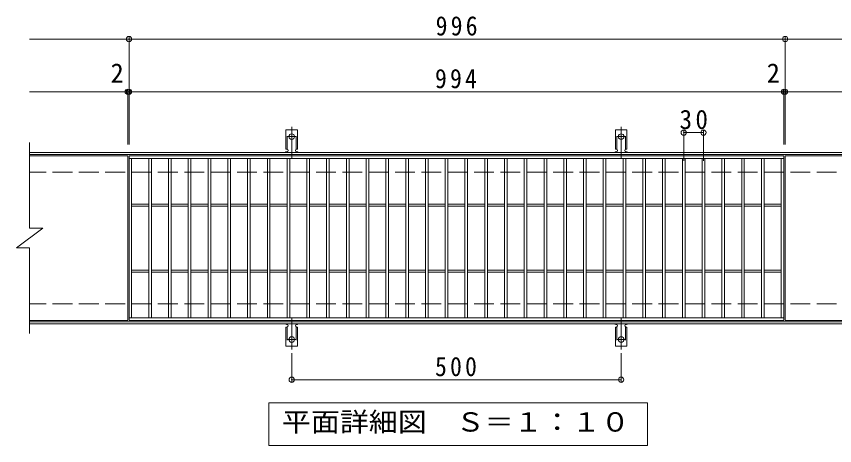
# Model space of a CAD drawing. Units: millimetres on the paper, enlarged 2 times, with parts at other scales. Extents: x -299 to 340, y -274 to 229.
# Drawn here: x -122 to 126.4, y 98.7 to 229 of the extents above; entities that cross this region are included whole.
import ezdxf
from ezdxf.enums import TextEntityAlignment as Align

# ---------------------------------------------------------------- set-up
doc = ezdxf.new("R2010")
doc.units = ezdxf.units.MM
doc.header["$LTSCALE"] = 2
doc.header["$PDMODE"] = 32
doc.header["$PDSIZE"] = 1.6
for name, pattern in [('CHAIN2', [12, 9, -1, 1, -1]), ('DASHED2', [3, 2, -1]), ('DASHED3', [4, 3, -1])]:
    doc.linetypes.add(name, pattern=pattern)
for name, color, linetype, lineweight in [('C-1', 2, 'Continuous', 9), ('C-2', 3, 'Continuous', 9), ('C-4', 7, 'Continuous', 9), ('C-5', 7, 'Continuous', 9), ('C-A', 3, 'Continuous', 9)]:
    doc.layers.add(name, color=color, linetype=linetype, lineweight=lineweight)
doc.styles.add('ＭＳ ゴシック', font='')
doc.styles.get('ＭＳ ゴシック').set_extended_font_data('MS Gothic')

msp = doc.modelspace()

# ---------------------------------------------------------------- linework, layer by layer
at = {"layer": 'C-1'}
for p, q in [((142.994, 187.676), (-118.005, 187.676)), ((142.994, 187.076), (-118.005, 187.076)), ((142.994, 136.276), (-118.005, 136.276)), ((142.994, 135.676), (-118.005, 135.676))]:
    msp.add_line(p, q, dxfattribs=at)
at = {"layer": 'C-1', "linetype": 'DASHED3'}
for p, q in [((142.994, 181.676), (-118.005, 181.676)), ((142.994, 141.676), (-118.005, 141.676))]:
    msp.add_line(p, q, dxfattribs=at)
at = {"layer": 'C-2'}
for p, q in [((-118.005, 190.676), (-118.005, 164.676)), ((-88.205, 186.676), (-118.005, 186.676)), ((-88.205, 186.676), (-88.205, 136.676)), ((110.995, 186.676), (110.995, 136.676)), ((111.395, 186.676), (111.395, 136.676)), ((142.994, 186.676), (111.395, 186.676)), ((-87.805, 185.876), (110.995, 185.876)), ((-87.005, 137.476), (-87.005, 185.876)), ((-81.805, 137.476), (-81.805, 185.876)), ((-81.005, 137.476), (-81.005, 185.876)), ((-75.805, 137.476), (-75.805, 185.876)), ((-75.005, 137.476), (-75.005, 185.876)), ((-69.805, 137.476), (-69.805, 185.876)), ((-69.005, 137.476), (-69.005, 185.876)), ((-63.805, 137.476), (-63.805, 185.876)), ((-63.005, 137.476), (-63.005, 185.876)), ((-57.805, 137.476), (-57.805, 185.876)), ((-57.005, 137.476), (-57.005, 185.876)), ((-51.805, 137.476), (-51.805, 185.876)), ((-51.005, 137.476), (-51.005, 185.876)), ((-45.805, 137.476), (-45.805, 185.876)), ((-45.005, 137.476), (-45.005, 185.876)), ((-39.805, 137.476), (-39.805, 185.876)), ((-39.005, 137.476), (-39.005, 185.876)), ((-33.805, 137.476), (-33.805, 185.876)), ((-33.005, 137.476), (-33.005, 185.876)), ((-27.805, 137.476), (-27.805, 185.876)), ((-27.005, 137.476), (-27.005, 185.876)), ((-21.805, 137.476), (-21.805, 185.876)), ((-21.005, 137.476), (-21.005, 185.876)), ((-15.805, 137.476), (-15.805, 185.876)), ((-15.005, 137.476), (-15.005, 185.876)), ((-9.805, 137.476), (-9.805, 185.876)), ((-9.005, 137.476), (-9.005, 185.876)), ((-3.805, 137.476), (-3.805, 185.876)), ((-3.005, 137.476), (-3.005, 185.876)), ((2.195, 137.476), (2.195, 185.876)), ((2.995, 137.476), (2.995, 185.876)), ((8.195, 137.476), (8.195, 185.876)), ((8.995, 137.476), (8.995, 185.876)), ((14.195, 137.476), (14.195, 185.876)), ((14.995, 137.476), (14.995, 185.876)), ((20.195, 137.476), (20.195, 185.876)), ((20.995, 137.476), (20.995, 185.876)), ((26.195, 137.476), (26.195, 185.876)), ((26.995, 137.476), (26.995, 185.876)), ((32.195, 137.476), (32.195, 185.876)), ((32.995, 137.476), (32.995, 185.876)), ((38.195, 137.476), (38.195, 185.876)), ((38.995, 137.476), (38.995, 185.876)), ((44.195, 137.476), (44.195, 185.876)), ((44.995, 137.476), (44.995, 185.876)), ((50.195, 137.476), (50.195, 185.876)), ((50.995, 137.476), (50.995, 185.876)), ((56.195, 137.476), (56.195, 185.876)), ((56.995, 137.476), (56.995, 185.876)), ((62.195, 137.476), (62.195, 185.876)), ((62.995, 137.476), (62.995, 185.876)), ((68.195, 137.476), (68.195, 185.876)), ((68.995, 137.476), (68.995, 185.876)), ((74.195, 137.476), (74.195, 185.876)), ((74.995, 137.476), (74.995, 185.876)), ((80.195, 137.476), (80.195, 185.876)), ((80.995, 137.476), (80.995, 185.876)), ((86.195, 137.476), (86.195, 185.876)), ((86.995, 137.476), (86.995, 185.876)), ((92.195, 137.476), (92.195, 185.876)), ((92.995, 137.476), (92.995, 185.876)), ((98.195, 137.476), (98.195, 185.876)), ((98.995, 137.476), (98.995, 185.876)), ((104.195, 137.476), (104.195, 185.876)), ((104.995, 137.476), (104.995, 185.876)), ((110.195, 137.476), (110.195, 185.876)), ((-87.005, 171.976), (-81.805, 171.976)), ((-81.005, 171.976), (-75.805, 171.976)), ((-75.005, 171.976), (-69.805, 171.976)), ((-69.005, 171.976), (-63.805, 171.976)), ((-63.005, 171.976), (-57.805, 171.976)), ((-57.005, 171.976), (-51.805, 171.976)), ((-51.005, 171.976), (-45.805, 171.976)), ((-45.005, 171.976), (-39.805, 171.976)), ((-39.005, 171.976), (-33.805, 171.976)), ((-33.005, 171.976), (-27.805, 171.976)), ((-27.005, 171.976), (-21.805, 171.976)), ((-21.005, 171.976), (-15.805, 171.976)), ((-15.005, 171.976), (-9.805, 171.976)), ((-9.005, 171.976), (-3.805, 171.976)), ((-3.005, 171.976), (2.195, 171.976)), ((2.995, 171.976), (8.195, 171.976)), ((8.995, 171.976), (14.195, 171.976)), ((14.995, 171.976), (20.195, 171.976)), ((20.995, 171.976), (26.195, 171.976)), ((26.995, 171.976), (32.195, 171.976)), ((32.995, 171.976), (38.195, 171.976)), ((38.995, 171.976), (44.195, 171.976)), ((44.995, 171.976), (50.195, 171.976)), ((50.995, 171.976), (56.195, 171.976)), ((56.995, 171.976), (62.195, 171.976)), ((62.995, 171.976), (68.195, 171.976)), ((68.995, 171.976), (74.195, 171.976)), ((74.995, 171.976), (80.195, 171.976)), ((80.995, 171.976), (86.195, 171.976)), ((86.995, 171.976), (92.195, 171.976)), ((92.995, 171.976), (98.195, 171.976)), ((98.995, 171.976), (104.195, 171.976)), ((104.995, 171.976), (110.195, 171.976)), ((-87.005, 171.376), (-81.805, 171.376)), ((-81.005, 171.376), (-75.805, 171.376)), ((-75.005, 171.376), (-69.805, 171.376)), ((-69.005, 171.376), (-63.805, 171.376)), ((-63.005, 171.376), (-57.805, 171.376)), ((-57.005, 171.376), (-51.805, 171.376)), ((-51.005, 171.376), (-45.805, 171.376)), ((-45.005, 171.376), (-39.805, 171.376)), ((-39.005, 171.376), (-33.805, 171.376)), ((-33.005, 171.376), (-27.805, 171.376)), ((-27.005, 171.376), (-21.805, 171.376)), ((-21.005, 171.376), (-15.805, 171.376)), ((-15.005, 171.376), (-9.805, 171.376)), ((-9.005, 171.376), (-3.805, 171.376)), ((-3.005, 171.376), (2.195, 171.376)), ((2.995, 171.376), (8.195, 171.376)), ((8.995, 171.376), (14.195, 171.376)), ((14.995, 171.376), (20.195, 171.376)), ((20.995, 171.376), (26.195, 171.376)), ((26.995, 171.376), (32.195, 171.376)), ((32.995, 171.376), (38.195, 171.376)), ((38.995, 171.376), (44.195, 171.376)), ((44.995, 171.376), (50.195, 171.376)), ((50.995, 171.376), (56.195, 171.376)), ((56.995, 171.376), (62.195, 171.376)), ((62.995, 171.376), (68.195, 171.376)), ((68.995, 171.376), (74.195, 171.376)), ((74.995, 171.376), (80.195, 171.376)), ((80.995, 171.376), (86.195, 171.376)), ((86.995, 171.376), (92.195, 171.376)), ((92.995, 171.376), (98.195, 171.376)), ((98.995, 171.376), (104.195, 171.376)), ((104.995, 171.376), (110.195, 171.376)), ((-122.005, 158.676), (-114.005, 164.676)), ((-118.005, 164.676), (-114.005, 164.676)), ((-122.005, 158.676), (-118.005, 158.676)), ((-118.005, 158.676), (-118.005, 132.676)), ((-87.005, 151.976), (-81.805, 151.976)), ((-81.005, 151.976), (-75.805, 151.976)), ((-75.005, 151.976), (-69.805, 151.976)), ((-69.005, 151.976), (-63.805, 151.976)), ((-63.005, 151.976), (-57.805, 151.976)), ((-57.005, 151.976), (-51.805, 151.976)), ((-51.005, 151.976), (-45.805, 151.976)), ((-45.005, 151.976), (-39.805, 151.976)), ((-39.005, 151.976), (-33.805, 151.976)), ((-33.005, 151.976), (-27.805, 151.976)), ((-27.005, 151.976), (-21.805, 151.976)), ((-21.005, 151.976), (-15.805, 151.976)), ((-15.005, 151.976), (-9.805, 151.976)), ((-9.005, 151.976), (-3.805, 151.976)), ((-3.005, 151.976), (2.195, 151.976)), ((2.995, 151.976), (8.195, 151.976)), ((8.995, 151.976), (14.195, 151.976)), ((14.995, 151.976), (20.195, 151.976)), ((20.995, 151.976), (26.195, 151.976)), ((26.995, 151.976), (32.195, 151.976)), ((32.995, 151.976), (38.195, 151.976)), ((38.995, 151.976), (44.195, 151.976)), ((44.995, 151.976), (50.195, 151.976)), ((50.995, 151.976), (56.195, 151.976)), ((56.995, 151.976), (62.195, 151.976)), ((62.995, 151.976), (68.195, 151.976)), ((68.995, 151.976), (74.195, 151.976)), ((74.995, 151.976), (80.195, 151.976)), ((80.995, 151.976), (86.195, 151.976)), ((86.995, 151.976), (92.195, 151.976)), ((92.995, 151.976), (98.195, 151.976)), ((98.995, 151.976), (104.195, 151.976)), ((104.995, 151.976), (110.195, 151.976)), ((-87.005, 151.376), (-81.805, 151.376)), ((-81.005, 151.376), (-75.805, 151.376)), ((-75.005, 151.376), (-69.805, 151.376)), ((-69.005, 151.376), (-63.805, 151.376)), ((-63.005, 151.376), (-57.805, 151.376)), ((-57.005, 151.376), (-51.805, 151.376)), ((-51.005, 151.376), (-45.805, 151.376)), ((-45.005, 151.376), (-39.805, 151.376)), ((-39.005, 151.376), (-33.805, 151.376)), ((-33.005, 151.376), (-27.805, 151.376)), ((-27.005, 151.376), (-21.805, 151.376)), ((-21.005, 151.376), (-15.805, 151.376)), ((-15.005, 151.376), (-9.805, 151.376)), ((-9.005, 151.376), (-3.805, 151.376)), ((-3.005, 151.376), (2.195, 151.376)), ((2.995, 151.376), (8.195, 151.376)), ((8.995, 151.376), (14.195, 151.376)), ((14.995, 151.376), (20.195, 151.376)), ((20.995, 151.376), (26.195, 151.376)), ((26.995, 151.376), (32.195, 151.376)), ((32.995, 151.376), (38.195, 151.376)), ((38.995, 151.376), (44.195, 151.376)), ((44.995, 151.376), (50.195, 151.376)), ((50.995, 151.376), (56.195, 151.376)), ((56.995, 151.376), (62.195, 151.376)), ((62.995, 151.376), (68.195, 151.376)), ((68.995, 151.376), (74.195, 151.376)), ((74.995, 151.376), (80.195, 151.376)), ((80.995, 151.376), (86.195, 151.376)), ((86.995, 151.376), (92.195, 151.376)), ((92.995, 151.376), (98.195, 151.376)), ((98.995, 151.376), (104.195, 151.376)), ((104.995, 151.376), (110.195, 151.376)), ((-88.205, 136.676), (-118.005, 136.676)), ((110.995, 137.476), (-87.805, 137.476)), ((110.995, 136.676), (-87.805, 136.676)), ((142.994, 136.676), (111.395, 136.676))]:
    msp.add_line(p, q, dxfattribs=at)
msp.add_lwpolyline([(-87.805, 136.676), (-87.805, 186.676), (110.995, 186.676)], dxfattribs=at)
at = {"layer": 'C-4'}
for p, q in [((-118.005, 222.076), (142.994, 222.076)), ((-87.805, 190.076), (-87.805, 222.676)), ((111.395, 190.076), (111.395, 222.676)), ((-88.205, 190.076), (-88.205, 206.676)), ((110.995, 190.076), (110.995, 206.676)), ((-118.005, 206.076), (142.994, 206.076)), ((80.595, 185.076), (80.595, 194.276)), ((86.595, 185.076), (86.595, 194.276)), ((80.595, 193.676), (86.595, 193.676)), ((-38.405, 126.732), (-38.405, 118.075)), ((61.595, 126.732), (61.595, 118.075)), ((-38.405, 118.675), (61.595, 118.675))]:
    msp.add_line(p, q, dxfattribs=at)
for p in [(-87.805, 222.076), (111.395, 222.076), (-88.205, 206.076), (-87.805, 206.076), (110.995, 206.076), (111.395, 206.076), (80.595, 193.676), (86.595, 193.676), (-38.405, 118.675), (61.595, 118.675)]:
    msp.add_point(p, dxfattribs=at)
at = {"layer": 'C-5'}
msp.add_lwpolyline([(-45.405, 98.676), (-45.405, 111.676), (69.595, 111.676), (69.595, 98.676)], close=True, dxfattribs=at)
at = {"layer": 'C-A'}
for p, q in [((-40.155, 188.676), (-40.155, 194.476)), ((-36.655, 194.476), (-40.155, 194.476)), ((-36.655, 188.676), (-36.655, 194.476)), ((59.845, 188.676), (59.845, 194.476)), ((63.345, 194.476), (59.845, 194.476)), ((63.345, 188.676), (63.345, 194.476)), ((-40.155, 188.676), (-39.905, 188.676)), ((-40.005, 187.876), (-39.905, 187.876)), ((-36.906, 187.876), (-36.804, 187.876)), ((-36.655, 188.676), (-36.905, 188.676)), ((59.845, 188.676), (60.095, 188.676)), ((59.995, 187.876), (60.095, 187.876)), ((63.094, 187.876), (63.196, 187.876)), ((63.345, 188.676), (63.095, 188.676)), ((-40.155, 134.675), (-39.905, 134.675)), ((-40.155, 134.675), (-40.155, 128.875)), ((-40.005, 135.475), (-39.905, 135.475)), ((-36.906, 135.475), (-36.804, 135.475)), ((-36.655, 134.675), (-36.905, 134.675)), ((-36.655, 134.675), (-36.655, 128.875)), ((59.845, 134.675), (60.095, 134.675)), ((59.845, 134.675), (59.845, 128.875)), ((59.995, 135.475), (60.095, 135.475)), ((63.094, 135.475), (63.196, 135.475)), ((63.345, 134.675), (63.095, 134.675)), ((63.345, 134.675), (63.345, 128.875)), ((-36.655, 128.875), (-40.155, 128.875)), ((63.345, 128.875), (59.845, 128.875))]:
    msp.add_line(p, q, dxfattribs=at)
at = {"layer": 'C-A', "linetype": 'DASHED2'}
for p, q in [((-39.755, 188.646), (-39.755, 194.476)), ((-37.055, 188.646), (-37.055, 194.476)), ((60.245, 188.646), (60.245, 194.476)), ((62.945, 188.646), (62.945, 194.476)), ((-39.755, 134.705), (-39.755, 128.875)), ((-37.055, 134.705), (-37.055, 128.875)), ((60.245, 134.705), (60.245, 128.875)), ((62.945, 134.705), (62.945, 128.875))]:
    msp.add_line(p, q, dxfattribs=at)
at = {"layer": 'C-A', "color": 7, "linetype": 'CHAIN2'}
for p, q in [((-38.405, 185.982), (-38.405, 195.462)), ((61.595, 185.982), (61.595, 195.462)), ((-39.561, 192.476), (-37.25, 192.476)), ((60.439, 192.476), (62.75, 192.476)), ((-38.405, 137.369), (-38.405, 127.889)), ((61.595, 137.369), (61.595, 127.889)), ((-39.561, 130.876), (-37.25, 130.876)), ((60.439, 130.876), (62.75, 130.876))]:
    msp.add_line(p, q, dxfattribs=at)
at = {"layer": 'C-A'}
for centre in [(-38.405, 192.476), (61.595, 192.476), (-38.405, 130.876), (61.595, 130.876)]:
    msp.add_circle(centre, 0.85, dxfattribs=at)
for centre, start, end in [((-40.005, 187.476), 90.27596, 150.00047), ((-39.905, 188.276), 270, 90), ((-36.905, 188.276), 90, 269.8667), ((-36.805, 187.476), 29.99927, 89.75836), ((59.995, 187.476), 90.27596, 150.00047), ((60.095, 188.276), 270, 90), ((63.095, 188.276), 90, 269.8667), ((63.195, 187.476), 29.99927, 89.75836), ((-40.005, 135.875), 209.99951, 269.72403), ((-39.905, 135.075), 270, 90), ((-36.905, 135.075), 90.13329, 270), ((-36.805, 135.875), 270.24162, 330.00072), ((59.995, 135.875), 209.99951, 269.72403), ((60.095, 135.075), 270, 90), ((63.095, 135.075), 90.13329, 270), ((63.195, 135.875), 270.24162, 330.00072)]:
    msp.add_arc(centre, 0.4, start, end, dxfattribs=at)

# ---------------------------------------------------------------- texts
at = {"layer": 'C-4', "color": 2, "style": 'ＭＳ ゴシック'}
for p in [(-93.398, 207.076), (105.802, 207.076)]:
    msp.add_text('2', height=5.865, dxfattribs=at).set_placement(p, align=Align.BOTTOM_LEFT)
at = {"layer": 'C-4', "color": 2, "char_height": 5.865, "attachment_point": 7, "style": 'ＭＳ ゴシック'}
for s, insert in [('\\T1.27;\\W0.9;996', (5.295, 223.076)), ('\\T1.27;\\W0.9;994', (5.095, 207.076)), ('\\T1.27;\\W0.95;30', (79.345, 194.676)), ('\\T1.27;\\W0.9;500', (5.095, 119.675))]:
    msp.add_mtext(s, dxfattribs=dict(at, insert=insert))
at = {"layer": 'C-5', "color": 2, "style": 'ＭＳ ゴシック', "width": 1.1}
msp.add_text('平面詳細図\u3000Ｓ＝１：１０', height=5.865, dxfattribs=at).set_placement((-41.405, 101.176), align=Align.BOTTOM_LEFT)

doc.saveas('drawing.dxf')
